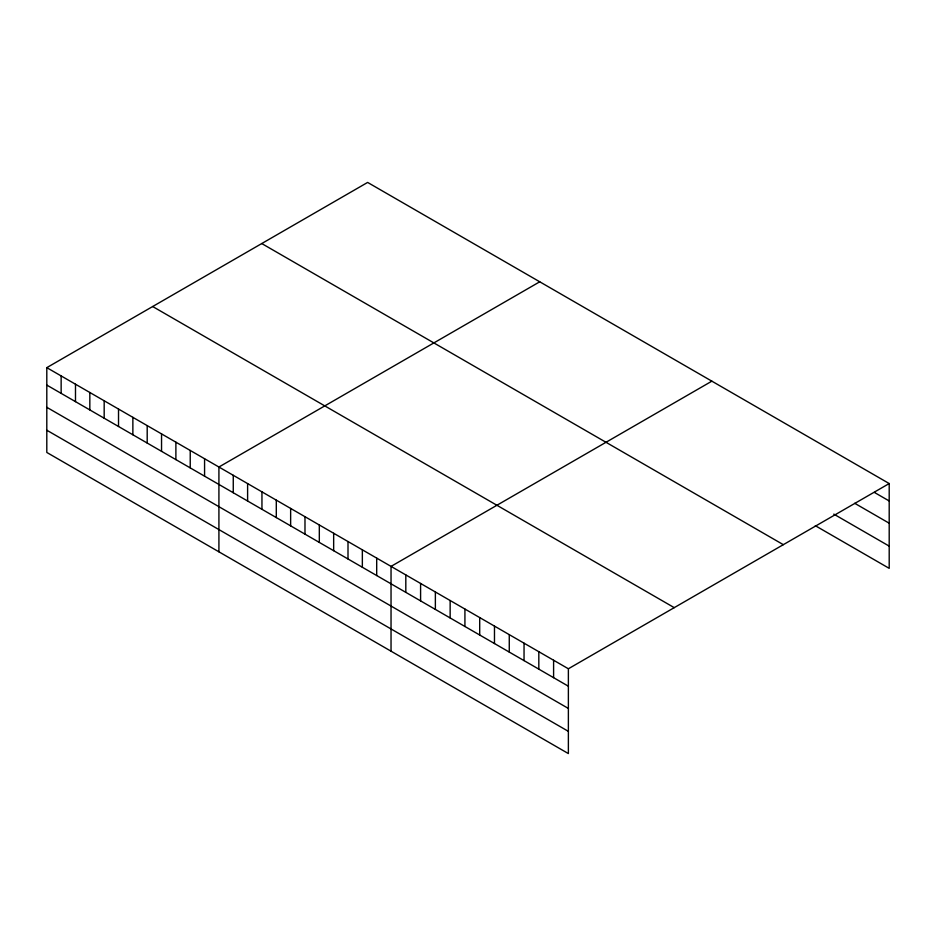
<?xml version="1.0" encoding="UTF-8"?>
<svg xmlns="http://www.w3.org/2000/svg" width="936" height="936" viewBox="0 0 936 936"><rect width="100%" height="100%" fill="white"/><g stroke="black" fill="none" stroke-linecap="round" stroke-linejoin="round"><path stroke-width="1.4" d="M46.8 367.649L568.374 668.772L568.374 753.574L46.8 452.451L46.8 367.649L367.626 182.426L889.2 483.549L889.2 568.351L815.314 525.693M539.744 281.794L218.919 467.017L218.919 551.819M711.863 381.163L391.037 566.397L391.037 651.199M568.374 668.772L889.2 483.549M874.423 492.441L889.2 500.971M854.72 503.299L889.2 523.212M833.789 514.121L889.2 546.121M261.752 243.547L783.327 544.67M152.673 306.528L674.248 607.651M46.8 385.082L568.374 686.205M46.8 407.312L568.374 708.435M46.8 430.221L568.374 731.344M553.597 660.243L553.597 677.676M538.82 651.713L538.82 669.135M524.043 643.184L524.043 660.605M509.266 634.655L509.266 652.076M494.477 626.114L494.477 643.547M479.7 617.584L479.7 635.017M464.923 609.055L464.923 626.476M450.146 600.526L450.146 617.947M435.369 591.985L435.369 609.418M420.592 583.456L420.592 600.889M405.815 574.926L405.815 592.348M376.693 558.113L376.693 575.535M362.349 549.83L362.349 567.263M348.005 541.546L348.005 558.979M333.661 533.274L333.661 550.696M319.316 524.991L319.316 542.412M304.984 516.707L304.984 534.128M290.64 508.423L290.64 525.856M276.296 500.152L276.296 517.573M261.951 491.868L261.951 509.289M247.607 483.584L247.607 501.006M233.263 475.301L233.263 492.734M204.574 458.745L204.574 476.167M190.23 450.462L190.23 467.883M175.886 442.178L175.886 459.611M161.542 433.894L161.542 451.327M147.198 425.623L147.198 443.044M132.865 417.339L132.865 434.76M118.521 409.055L118.521 426.477M104.177 400.772L104.177 418.205M89.833 392.488L89.833 409.921M75.488 384.216L75.488 401.638M61.144 375.933L61.144 393.354"/></g></svg>
